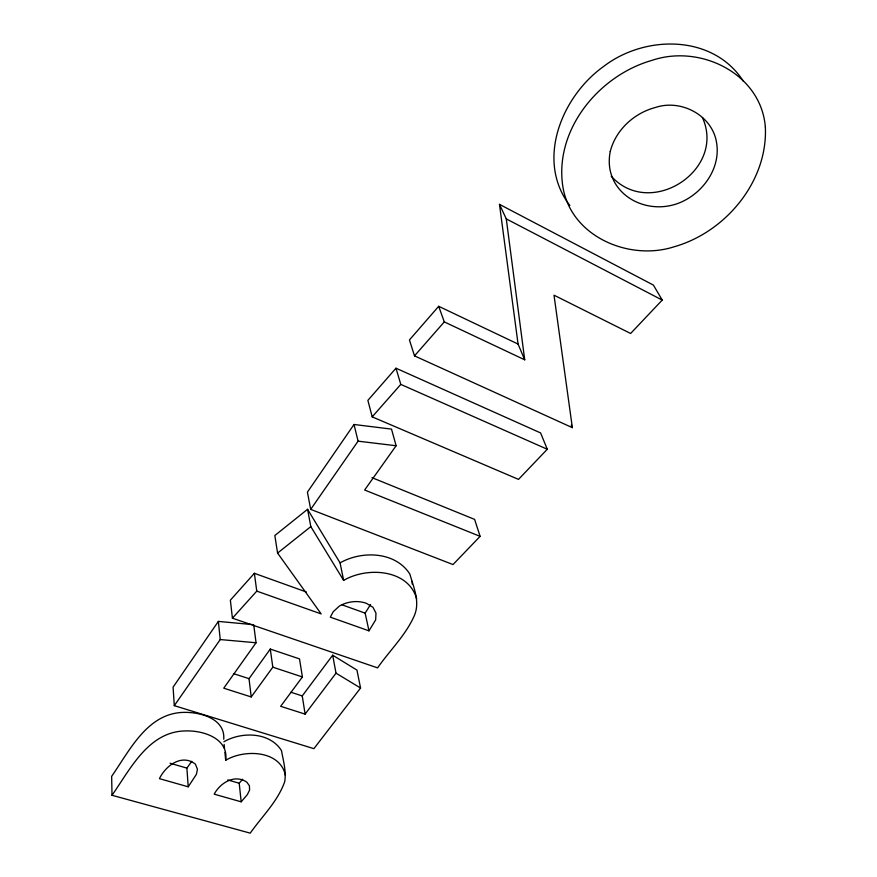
<?xml version="1.0" encoding="UTF-8"?>
<svg xmlns="http://www.w3.org/2000/svg" width="877" height="877" viewBox="0 0 877 877"><rect width="100%" height="100%" fill="white"/><g stroke="black" fill="none" stroke-linecap="round" stroke-linejoin="round"><path stroke-width="1.32" d="M416.674 598.816C408.364 568.921 366.663 566.706 343.652 580.41L340.057 562.87C361.795 550.493 395.297 551.359 409.866 574.095C413.681 587.513 420.236 601.797 414.361 615.599C405.733 635.288 389.728 650.449 377.581 667.879L232.416 618.186L230.366 600.175L254.363 573.306L306.479 592.041M223.865 741.767C241.624 731.506 269.612 731.889 281.462 750.559C283.326 760.754 286.362 771.234 284.729 781.615C277.845 801.348 262.037 816.344 250.23 833.15L112.015 795.286L111.653 776.331C129.675 750.548 147.468 712.771 184.137 712.376C200.537 712.08 225.323 718.723 223.745 739.245M370.565 604.483L365.139 613.133L368.976 630.837L330.311 617.156L333.227 611.697L339.388 606.062A25.422 18.691 -12.2 0 1 366.498 603.365L372.977 607.301L375.981 613.122L375.663 619.886L368.976 630.837M252.346 624.577L218.362 621.409L173.087 687.14L174.293 705.656L313.889 748.662L360.568 688.028L356.95 670.094L332.679 655.207L302.247 695.932L305.119 714.108L280.651 706.314L302.401 676.956L299.506 658.901L270.28 649.068L249.013 678.666L251.217 696.941L223.745 688.182L256.051 642.753L253.705 624.698M480.114 536.351L364.646 490.002L396.108 445.746L391.515 429.116L354.012 424.479L307.41 492.14L310.688 509.373L453.014 564.558L480.114 536.351L474.6 519.381L371.98 477.658M112.015 795.286C130.3 769.25 148.487 731.396 185.475 730.936C203.025 730.278 228.82 738.302 225.685 760.293C244.212 749.068 280.278 750.131 285.431 775.411M174.293 705.656L220.226 639.552L218.362 621.409M310.688 509.373L358.079 441.164L354.012 424.479M188.215 786.812L196.415 774.303L197.446 769.239L195.374 764.108C181.747 753.496 165.643 765.742 159.428 778.655L188.215 786.812L186.889 768.099L191.789 761.291M251.217 696.941L272.813 667.178L270.28 649.068M305.119 714.108L336.012 673.163L332.679 655.207M241.175 801.819L247.27 794.737L249.572 790.177L249.441 785.836L246.843 782.185C234.773 773.843 220.28 782.777 214.185 794.167L241.175 801.819L239.213 783.238L242.644 779.204M438.697 306.303L409.438 339.947L414.503 355.876L572.352 427.658L554.012 295.187L630.618 333.479L662.223 300.077L653.42 285.102L499.473 204.352L518.066 344.069L524.709 359.8L444.288 321.892L438.697 306.303L518.066 344.069M395.987 368.208L367.88 400.383L372.188 416.86L518.504 479.39L547.281 449.254L540.605 432.942L395.987 368.208L400.789 384.389L547.281 449.254M414.503 355.876L444.288 321.892M372.188 416.86L400.789 384.389M232.416 618.186L256.775 591.12L254.363 573.306M340.057 562.87L307.564 509.285L274.83 535.518L277.581 553.08L321.157 613.911L256.775 591.12M277.581 553.08L310.82 526.617L307.564 509.285M220.226 639.552L256.051 642.753M358.079 441.164L396.108 445.746M170.094 763.242L186.889 768.099M227.779 779.927L239.213 783.238M233.512 673.635L249.013 678.666M290.791 692.216L302.247 695.932M272.813 667.178L302.401 676.956M342.227 604.9L365.139 613.133M499.473 204.352L506.281 218.888L662.223 300.077M336.012 673.163L360.568 688.028M611.247 176.2C650.241 219.48 726.309 170.149 702.433 117.551M569.875 205.503C535.332 160.644 561.664 96.317 603.727 66.378C644.924 34.718 713.023 34.159 743.279 81.123M310.82 526.617L343.652 580.41M571.267 425.181L572.352 427.658M506.281 218.888L524.709 359.8M224.128 744.409L224.523 748.388M224.907 752.356L225.685 760.293M412.157 581.374L412.157 584.049M765.347 126.99C767.967 181.429 725.564 232.142 674.281 246.733C628.984 261.467 570.214 236.275 562.771 186.045C554.352 129.412 599.09 75.378 652.006 60.36C700.021 43.96 760.984 73.405 765.347 126.99M610.249 151.48C602.225 191.942 644.606 217.299 680.113 202.565C703.069 192.995 720.872 168.143 716.575 142.677C712.31 115.238 680.925 98.761 655.218 107.542C634.016 113.155 615.698 129.993 610.249 151.48"/></g></svg>
